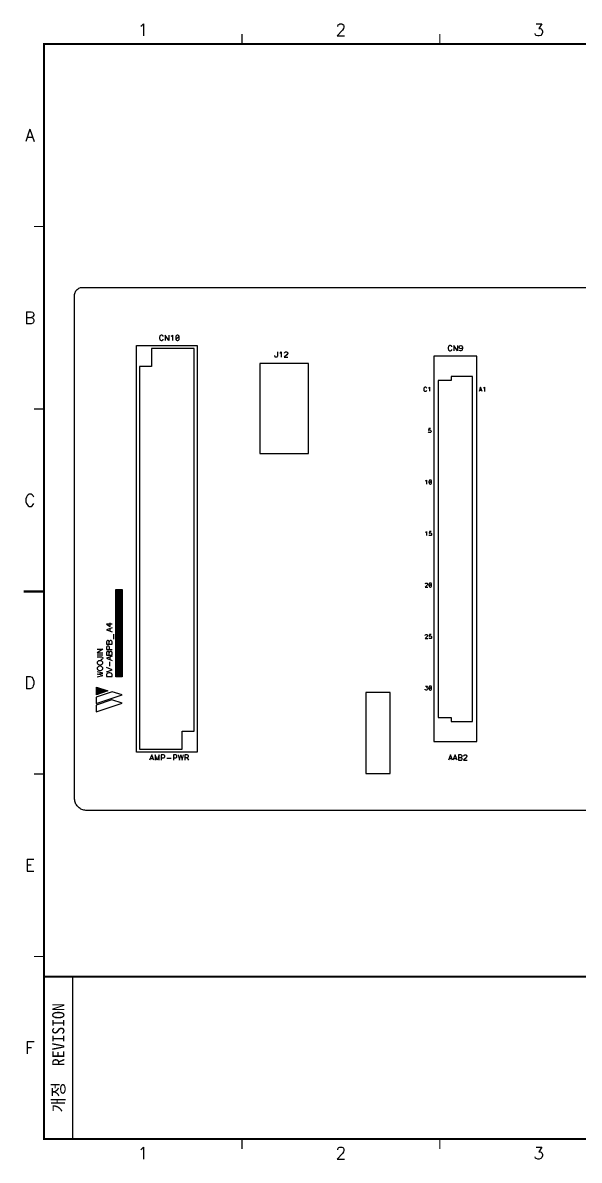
# Model space of a CAD drawing. Extents: x 295 to 953, y 10 to 290.
# Drawn here: x 486.7 to 623.8, y 9.8 to 290.2 of the extents above; entities that cross this region are included whole.
import ezdxf
from ezdxf.enums import TextEntityAlignment as Align

# ---------------------------------------------------------------- set-up
doc = ezdxf.new("R2010")
doc.units = 0
doc.header["$LTSCALE"] = 5
doc.header["$MEASUREMENT"] = 0
doc.linetypes.add('CENTER', pattern=[2, 1.25, -0.25, 0.25, -0.25])
doc.layers.get('0').update_dxf_attribs({"linetype": 'CONTINUOUS', "lineweight": 25})
doc.layers.add('2', color=2, linetype='CENTER', lineweight=13)
doc.layers.add('6', color=6, linetype='CONTINUOUS', lineweight=13)
for name, color, linetype in [('DV-ABPB-A4_BSK', 2, 'CONTINUOUS'), ('SHEET', 3, 'CONTINUOUS'), ('문자', 4, 'CONTINUOUS'), ('테두리', 3, 'CONTINUOUS')]:
    doc.layers.add(name, color=color, linetype=linetype)
doc.styles.add('MARK', font='ARLRDBD.TTF')
doc.styles.get("Standard").update_dxf_attribs({"font": 'simplex.shx'})
doc.styles.add('굴림체', font='')
doc.styles.get('굴림체').set_extended_font_data('GulimChe')

# ---------------------------------------------------------------- blocks, each defined once
blk = doc.blocks.new('B')
at = {"layer": '문자'}
blk.add_hatch(color=256, dxfattribs=at).paths.add_polyline_path([(13.79, 10), (15.31, 6), (16.84, 10)])
at = {"color": 4, "const_width": 0.6}
blk.add_lwpolyline([(48.46, 10.32, 1), (49.06, 10.32, 1)], format="xyb", close=True, dxfattribs=at)
at = {"layer": '문자'}
for p, q in [((10.73, 2), (7.68, 10)), ((7.68, 10), (10.09, 10)), ((11.94, 5.16), (10.09, 10)), ((10.73, 10), (13.15, 10)), ((13.79, 2), (10.73, 10)), ((14.99, 5.16), (13.15, 10)), ((13.79, 10), (16.84, 10)), ((15.31, 6), (13.79, 10)), ((16.84, 10), (15.31, 6)), ((11.94, 5.16), (10.73, 2)), ((14.99, 5.16), (13.79, 2))]:
    blk.add_line(p, q, dxfattribs=at)
at = {"layer": '문자', "style": 'MARK', "oblique": 15}
blk.add_text('WOOJIN', height=6.5, dxfattribs=at).set_placement((36.4, 6), align=Align.MIDDLE_CENTER)
blk = doc.blocks.new('C')
blk.add_line((15, 285), (15, 285))
at = {"layer": '2'}
for p, q in [((252.83, 53.35), (252.83, 44.65)), ((269.53, 49), (248.48, 49))]:
    blk.add_line(p, q, dxfattribs=at)
at = {"layer": 'SHEET'}
for p, q in [((393.14, 60.3), (392.07, 56.28)), ((22, 55), (22, 15)), ((227, 55), (227, 15)), ((247, 55), (247, 22)), ((271, 55), (271, 15)), ((271, 55), (271, 15)), ((333, 55), (333, 15)), ((247, 48), (227, 48)), ((405, 45), (333, 45)), ((333, 43), (247, 43)), ((287, 43), (287, 15)), ((311, 43), (311, 15)), ((333, 36), (247, 36)), ((311, 29), (247, 29)), ((405, 29), (333, 29)), ((396, 29), (396, 15)), ((311, 22), (227, 22))]:
    blk.add_line(p, q, dxfattribs=at)
at = {"layer": 'SHEET', "color": 4}
for p, q in [((258.53, 50.9), (268.03, 51.85)), ((258.53, 50.9), (258.53, 47.1)), ((268.03, 51.85), (268.03, 46.15)), ((258.53, 47.1), (268.03, 46.15))]:
    blk.add_line(p, q, dxfattribs=at)
at = {"layer": 'SHEET'}
for points in [[(333, 55), (380.19, 55), (380.19, 63.49), (333, 63.49)], [(380.19, 55), (405, 55), (405, 63.49), (380.19, 63.49)]]:
    blk.add_lwpolyline(points, close=True, dxfattribs=at)
at = {"layer": 'SHEET', "color": 4}
for radius in [2.85, 1.9]:
    blk.add_circle((252.83, 49), radius, dxfattribs=at)
at = {"layer": 'SHEET'}
blk.add_circle((265.7, 39.32), 3.32, dxfattribs=at)
at = {"layer": '테두리'}
blk.add_line((405, 285), (405, 15), dxfattribs=at)
for points, const_width in [([(210, 290), (210, 285)], 0.5), ([(63.75, 287.5), (63.75, 285)], 0.3), ([(112.5, 287.5), (112.5, 285)], 0.3), ([(161.25, 287.5), (161.25, 285)], 0.3), ([(258.75, 287.5), (258.75, 285)], 0.3), ([(307.5, 287.5), (307.5, 285)], 0.3), ([(356.25, 287.5), (356.25, 285)], 0.3), ([(15, 285), (15, 15), (405, 15), (405, 285), (15, 285)], 0.5), ([(12.5, 240), (15, 240)], 0.3), ([(407.5, 240), (405, 240)], 0.3), ([(12.5, 195), (15, 195)], 0.3), ([(407.5, 195), (405, 195)], 0.3), ([(10, 150), (15, 150)], 0.5), ([(410, 150), (405, 150)], 0.5), ([(12.5, 105), (15, 105)], 0.3), ([(407.5, 105), (405, 105)], 0.3), ([(12.5, 60), (15, 60)], 0.3), ([(407.5, 60), (405, 60)], 0.3), ([(15, 55), (405, 55)], 0.5), ([(63.75, 12.5), (63.75, 15)], 0.3), ([(112.5, 12.5), (112.5, 15)], 0.3), ([(161.25, 12.5), (161.25, 15)], 0.3), ([(210, 10), (210, 15)], 0.5), ([(258.75, 12.5), (258.75, 15)], 0.3), ([(307.5, 12.5), (307.5, 15)], 0.3), ([(356.25, 12.5), (356.25, 15)], 0.3)]:
    blk.add_lwpolyline(points, dxfattribs=dict(at, const_width=const_width))
blk.add_blockref('B', (271, 43))
at = {"layer": '문자'}
for s, p in [('1', (39.38, 288.5)), ('2', (88.12, 288.5)), ('3', (136.88, 288.5)), ('4', (185.62, 288.5)), ('5', (234.38, 288.5)), ('6', (283.12, 288.5)), ('7', (331.88, 288.5)), ('8', (380.62, 288.5)), ('A', (11.5, 262.5)), ('A', (408.5, 262.5)), ('B', (11.5, 217.5)), ('B', (408.5, 217.5)), ('C', (11.5, 172.5)), ('C', (408.5, 172.5)), ('D', (11.5, 127.5)), ('D', (408.5, 127.5)), ('E', (11.5, 82.5)), ('E', (408.5, 82.5)), ('F', (11.5, 37.5)), ('F', (408.5, 37.5)), ('1', (39.38, 11.5)), ('2', (88.12, 11.5)), ('3', (136.88, 11.5)), ('4', (185.62, 11.5)), ('5', (234.38, 11.5)), ('6', (283.12, 11.5)), ('7', (331.88, 11.5)), ('8', (380.62, 11.5))]:
    blk.add_text(s, height=3, dxfattribs=at).set_placement(p, align=Align.MIDDLE)
at = {"layer": '문자', "style": '굴림체'}
for s, height, p in [('SUB-TITLE', 2, (339.77, 61.98)), ('SHEET', 2, (384.24, 61.74)), ('설계 MEMO', 2.5, (237, 51.5)), ('작성일', 2, (279, 41)), ('승   인', 2, (322, 41)), ('DIM.IN mm', 2.85, (259, 39.5)), ('DATE', 2, (279, 38)), ('APPROVED', 2, (322, 38)), ('척도 SCALE', 2.5, (259, 32.5)), ('작  성', 2, (279, 34)), ('DRAWN', 2, (279, 31)), ('설  계', 2, (279, 27)), ('DESIGNED', 2, (279, 24)), ('검  토', 2, (279, 20)), ('CHECKED', 2, (279, 17))]:
    blk.add_text(s, height=height, dxfattribs=at).set_placement(p, align=Align.MIDDLE_CENTER)
blk.add_text('개정  REVISION', height=3, rotation=90, dxfattribs=at).set_placement((18.5, 35), align=Align.MIDDLE_CENTER)
for s, p in [('TITLE', (333.95, 42.05)), ('DWG.NO.', (333.95, 26.15))]:
    blk.add_text(s, height=2, dxfattribs=at).set_placement(p)
at = {"layer": '문자', "style": '굴림체', "width": 0.75}
blk.add_text('공차 적용기준 : WMS C 40201', height=2.85, dxfattribs=at).set_placement((249, 18.5), align=Align.MIDDLE_CENTER)

msp = doc.modelspace()

# ---------------------------------------------------------------- linework, layer by layer
msp.add_line((491.98, 15), (491.98, 15))
msp.add_line((491.98, 15), (491.98, 15))
at = {"layer": 'DV-ABPB-A4_BSK', "color": 7}
for p, q in [((499.98, 224.33), (500.15, 224.5)), ((500.15, 224.5), (500.34, 224.65)), ((500.34, 224.65), (500.54, 224.77)), ((500.54, 224.77), (500.76, 224.87)), ((500.76, 224.87), (500.99, 224.94)), ((500.99, 224.94), (501.23, 224.99)), ((501.23, 224.99), (501.47, 225)), ((501.47, 225), (872.62, 225)), ((499.48, 223.01), (499.49, 223.25)), ((499.48, 99), (499.48, 223.02)), ((499.49, 223.25), (499.54, 223.49)), ((499.54, 223.49), (499.61, 223.72)), ((499.61, 223.72), (499.71, 223.93)), ((499.71, 223.93), (499.83, 224.14)), ((499.83, 224.14), (499.98, 224.33)), ((520.79, 213.21), (520.66, 213.14)), ((521.04, 213.21), (520.79, 213.21)), ((521.17, 213.14), (521.04, 213.21)), ((522.69, 211.87), (521.8, 213.21)), ((521.8, 213.21), (521.8, 211.87)), ((522.69, 213.21), (522.69, 211.87)), ((523.46, 213.02), (523.65, 213.21)), ((523.65, 213.21), (523.65, 211.87)), ((524.79, 213.21), (524.6, 213.14)), ((524.92, 213.21), (524.79, 213.21)), ((525.11, 213.14), (524.92, 213.21)), ((514.72, 110.34), (514.72, 210.67)), ((514.72, 210.67), (529.71, 210.67)), ((520.47, 212.89), (520.41, 212.7)), ((520.41, 212.7), (520.41, 212.38)), ((520.41, 212.38), (520.47, 212.19)), ((520.53, 213.02), (520.47, 212.89)), ((520.47, 212.19), (520.53, 212.07)), ((520.66, 213.14), (520.53, 213.02)), ((520.53, 212.07), (520.66, 211.94)), ((520.66, 211.94), (520.79, 211.87)), ((520.79, 211.87), (521.04, 211.87)), ((521.04, 211.87), (521.17, 211.94)), ((521.3, 213.02), (521.17, 213.14)), ((521.17, 211.94), (521.3, 212.07)), ((521.36, 212.89), (521.3, 213.02)), ((521.3, 212.07), (521.36, 212.19)), ((523.33, 212.95), (523.46, 213.02)), ((524.47, 212.95), (524.41, 212.64)), ((524.41, 212.64), (524.41, 212.45)), ((524.41, 212.45), (524.47, 212.13)), ((524.6, 213.14), (524.47, 212.95)), ((525.23, 212.95), (524.47, 212.13)), ((524.47, 212.13), (524.6, 211.94)), ((524.6, 211.94), (524.79, 211.87)), ((524.79, 211.87), (524.92, 211.87)), ((524.92, 211.87), (525.11, 211.94)), ((525.23, 212.95), (525.11, 213.14)), ((525.11, 211.94), (525.23, 212.13)), ((525.3, 212.64), (525.23, 212.95)), ((525.23, 212.13), (525.3, 212.45)), ((525.3, 212.45), (525.3, 212.64)), ((529.71, 210.67), (529.71, 110.34)), ((591.65, 210.48), (591.59, 210.35)), ((591.78, 210.6), (591.65, 210.48)), ((591.91, 210.67), (591.78, 210.6)), ((592.16, 210.67), (591.91, 210.67)), ((592.29, 210.6), (592.16, 210.67)), ((592.42, 210.48), (592.29, 210.6)), ((592.48, 210.35), (592.42, 210.48)), ((593.81, 209.33), (592.92, 210.67)), ((592.92, 210.67), (592.92, 209.33)), ((593.81, 210.67), (593.81, 209.33)), ((594.26, 210.29), (594.32, 210.48)), ((594.32, 210.48), (594.45, 210.6)), ((594.45, 210.6), (594.64, 210.67)), ((594.64, 210.67), (594.7, 210.67)), ((594.7, 210.67), (594.89, 210.6)), ((594.89, 210.6), (595.02, 210.48)), ((595.02, 210.48), (595.08, 210.22)), ((518.41, 209.91), (518.41, 205.46)), ((528.95, 209.91), (518.41, 209.91)), ((528.95, 115.55), (528.95, 209.91)), ((548.82, 208.06), (548.82, 208.19)), ((548.89, 207.87), (548.82, 208.06)), ((548.95, 207.81), (548.89, 207.87)), ((549.08, 207.75), (548.95, 207.81)), ((549.2, 207.75), (549.08, 207.75)), ((549.33, 207.81), (549.2, 207.75)), ((549.39, 207.87), (549.33, 207.81)), ((549.46, 208.06), (549.39, 207.87)), ((549.46, 209.08), (549.46, 208.06)), ((550.09, 208.83), (550.22, 208.89)), ((550.22, 208.89), (550.41, 209.08)), ((550.41, 209.08), (550.41, 207.75)), ((551.81, 208.38), (551.17, 207.75)), ((551.17, 207.75), (552.06, 207.75)), ((551.24, 208.83), (551.3, 208.95)), ((551.24, 208.76), (551.24, 208.83)), ((551.3, 208.95), (551.36, 209.02)), ((551.36, 209.02), (551.49, 209.08)), ((551.49, 209.08), (551.74, 209.08)), ((551.74, 209.08), (551.87, 209.02)), ((551.93, 208.57), (551.81, 208.38)), ((551.87, 209.02), (551.93, 208.95)), ((551.93, 208.95), (552, 208.83)), ((552, 208.7), (551.93, 208.57)), ((552, 208.83), (552, 208.7)), ((588.03, 208.05), (588.03, 112.98)), ((598.64, 208.05), (588.03, 208.05)), ((591.59, 210.35), (591.53, 210.16)), ((591.53, 210.16), (591.53, 209.84)), ((591.53, 209.84), (591.59, 209.65)), ((591.59, 209.65), (591.65, 209.53)), ((591.65, 209.53), (591.78, 209.4)), ((591.78, 209.4), (591.91, 209.33)), ((591.91, 209.33), (592.16, 209.33)), ((592.16, 209.33), (592.29, 209.4)), ((592.29, 209.4), (592.42, 209.53)), ((592.42, 209.53), (592.48, 209.65)), ((594.26, 210.22), (594.26, 210.29)), ((594.32, 210.03), (594.26, 210.22)), ((594.45, 209.91), (594.32, 210.03)), ((594.38, 209.4), (594.32, 209.53)), ((594.58, 209.33), (594.38, 209.4)), ((594.64, 209.84), (594.45, 209.91)), ((594.7, 209.33), (594.58, 209.33)), ((594.7, 209.84), (594.64, 209.84)), ((594.89, 209.91), (594.7, 209.84)), ((594.89, 209.4), (594.7, 209.33)), ((595.02, 210.03), (594.89, 209.91)), ((595.02, 209.59), (594.89, 209.4)), ((595.08, 210.22), (595.02, 210.03)), ((595.08, 209.91), (595.02, 209.59)), ((595.08, 210.22), (595.08, 209.91)), ((598.64, 112.98), (598.64, 208.05)), ((518.41, 205.46), (515.48, 205.46)), ((515.48, 205.46), (515.48, 117.96)), ((557.17, 206.21), (545.17, 206.21)), ((545.17, 206.21), (545.17, 184.01)), ((557.17, 184.01), (557.17, 206.21)), ((592.29, 202.06), (589.09, 202.06)), ((589.09, 202.06), (589.09, 118.97)), ((592.29, 203.05), (592.29, 202.06)), ((597.58, 203.05), (592.29, 203.05)), ((597.58, 117.98), (597.58, 203.05)), ((585.57, 200.14), (585.52, 199.99)), ((585.52, 199.99), (585.52, 199.75)), ((585.52, 199.75), (585.57, 199.6)), ((585.62, 200.23), (585.57, 200.14)), ((585.57, 199.6), (585.62, 199.5)), ((585.72, 200.33), (585.62, 200.23)), ((585.62, 199.5), (585.72, 199.41)), ((585.81, 200.38), (585.72, 200.33)), ((585.72, 199.41), (585.81, 199.36)), ((586.01, 200.38), (585.81, 200.38)), ((585.81, 199.36), (586.01, 199.36)), ((586.11, 200.33), (586.01, 200.38)), ((586.01, 199.36), (586.11, 199.41)), ((586.21, 200.23), (586.11, 200.33)), ((586.11, 199.41), (586.21, 199.5)), ((586.25, 200.14), (586.21, 200.23)), ((586.21, 199.5), (586.25, 199.6)), ((586.69, 200.19), (586.79, 200.23)), ((586.79, 200.23), (586.94, 200.38)), ((586.94, 200.38), (586.94, 199.36)), ((599.53, 200.35), (599.15, 199.35)), ((599.29, 199.68), (599.77, 199.68)), ((599.91, 199.35), (599.53, 200.35)), ((600.24, 200.16), (600.34, 200.21)), ((600.34, 200.21), (600.48, 200.35)), ((600.48, 200.35), (600.48, 199.35)), ((586.7, 189.28), (586.65, 189.38)), ((586.75, 190.19), (586.7, 189.76)), ((586.7, 189.76), (586.75, 189.81)), ((586.75, 189.24), (586.7, 189.28)), ((587.22, 190.19), (586.75, 190.19)), ((586.75, 189.81), (586.89, 189.86)), ((586.89, 189.19), (586.75, 189.24)), ((586.89, 189.86), (587.03, 189.86)), ((587.03, 189.19), (586.89, 189.19)), ((587.03, 189.86), (587.18, 189.81)), ((587.18, 189.24), (587.03, 189.19)), ((587.18, 189.81), (587.27, 189.71)), ((587.27, 189.33), (587.18, 189.24)), ((587.27, 189.71), (587.32, 189.57)), ((587.32, 189.47), (587.27, 189.33)), ((587.32, 189.57), (587.32, 189.47)), ((545.17, 184.01), (557.17, 184.01)), ((586, 177.3), (586.1, 177.35)), ((586.1, 177.35), (586.24, 177.49)), ((586.24, 177.49), (586.24, 176.49)), ((586.86, 177.3), (586.81, 177.06)), ((586.81, 177.06), (586.81, 176.92)), ((586.81, 176.92), (586.86, 176.68)), ((586.96, 177.44), (586.86, 177.3)), ((587.43, 177.3), (586.86, 176.68)), ((587.1, 177.49), (586.96, 177.44)), ((587.19, 177.49), (587.1, 177.49)), ((587.34, 177.44), (587.19, 177.49)), ((587.43, 177.3), (587.34, 177.44)), ((587.48, 177.06), (587.43, 177.3)), ((587.43, 176.68), (587.48, 176.92)), ((587.48, 176.92), (587.48, 177.06)), ((586.86, 176.68), (586.96, 176.54)), ((586.96, 176.54), (587.1, 176.49)), ((587.1, 176.49), (587.19, 176.49)), ((587.19, 176.49), (587.34, 176.54)), ((587.34, 176.54), (587.43, 176.68)), ((586, 164.6), (586.1, 164.65)), ((586.1, 164.65), (586.24, 164.79)), ((586.24, 164.79), (586.24, 163.79)), ((586.86, 163.88), (586.81, 163.98)), ((586.91, 164.79), (586.86, 164.36)), ((586.86, 164.36), (586.91, 164.41)), ((586.91, 163.84), (586.86, 163.88)), ((587.38, 164.79), (586.91, 164.79)), ((586.91, 164.41), (587.05, 164.46)), ((587.05, 163.79), (586.91, 163.84)), ((587.05, 164.46), (587.19, 164.46)), ((587.19, 163.79), (587.05, 163.79)), ((587.19, 164.46), (587.34, 164.41)), ((587.34, 163.84), (587.19, 163.79)), ((587.34, 164.41), (587.43, 164.31)), ((587.43, 163.93), (587.34, 163.84)), ((587.43, 164.31), (587.48, 164.17)), ((587.48, 164.07), (587.43, 163.93)), ((587.48, 164.17), (587.48, 164.07)), ((586.34, 151.57), (585.86, 151.09)), ((585.91, 151.9), (585.95, 151.99)), ((585.91, 151.85), (585.91, 151.9)), ((585.95, 151.99), (586, 152.04)), ((586, 152.04), (586.1, 152.09)), ((586.1, 152.09), (586.29, 152.09)), ((586.29, 152.09), (586.38, 152.04)), ((586.43, 151.71), (586.34, 151.57)), ((586.38, 152.04), (586.43, 151.99)), ((586.43, 151.99), (586.48, 151.9)), ((586.48, 151.8), (586.43, 151.71)), ((586.48, 151.9), (586.48, 151.8)), ((586.86, 151.9), (586.81, 151.66)), ((586.81, 151.66), (586.81, 151.52)), ((586.81, 151.52), (586.86, 151.28)), ((586.96, 152.04), (586.86, 151.9)), ((587.43, 151.9), (586.86, 151.28)), ((587.1, 152.09), (586.96, 152.04)), ((587.19, 152.09), (587.1, 152.09)), ((587.34, 152.04), (587.19, 152.09)), ((587.43, 151.9), (587.34, 152.04)), ((587.48, 151.66), (587.43, 151.9)), ((587.43, 151.28), (587.48, 151.52)), ((587.48, 151.52), (587.48, 151.66)), ((509.68, 150.53), (511.2, 150.53)), ((509.68, 128.94), (509.68, 150.53)), ((511.07, 150.28), (509.8, 150.28)), ((511.07, 150.15), (509.8, 150.15)), ((511.07, 150.03), (509.8, 150.03)), ((511.07, 149.9), (509.8, 149.9)), ((511.07, 149.77), (509.8, 149.77)), ((511.07, 149.64), (509.8, 149.64)), ((511.07, 149.52), (509.8, 149.52)), ((511.07, 149.39), (509.8, 149.39)), ((511.07, 149.26), (509.8, 149.26)), ((511.07, 149.14), (509.8, 149.14)), ((511.07, 149.01), (509.8, 149.01)), ((511.07, 148.88), (509.8, 148.88)), ((511.07, 148.76), (509.8, 148.76)), ((511.2, 150.53), (511.2, 128.94)), ((585.86, 151.09), (586.53, 151.09)), ((586.86, 151.28), (586.96, 151.14)), ((586.96, 151.14), (587.1, 151.09)), ((587.1, 151.09), (587.19, 151.09)), ((587.19, 151.09), (587.34, 151.14)), ((587.34, 151.14), (587.43, 151.28)), ((511.07, 148.63), (509.8, 148.63)), ((511.07, 148.5), (509.8, 148.5)), ((511.07, 148.37), (509.8, 148.37)), ((511.07, 148.25), (509.8, 148.25)), ((511.07, 148.12), (509.8, 148.12)), ((511.07, 147.99), (509.8, 147.99)), ((511.07, 147.87), (509.8, 147.87)), ((511.07, 147.74), (509.8, 147.74)), ((511.07, 147.61), (509.8, 147.61)), ((511.07, 147.49), (509.8, 147.49)), ((511.07, 147.36), (509.8, 147.36)), ((511.07, 147.23), (509.8, 147.23)), ((511.07, 147.1), (509.8, 147.1)), ((511.07, 146.98), (509.8, 146.98)), ((511.07, 146.85), (509.8, 146.85)), ((511.07, 146.72), (509.8, 146.72)), ((511.07, 146.6), (509.8, 146.6)), ((511.07, 146.47), (509.8, 146.47)), ((511.07, 146.34), (509.8, 146.34)), ((511.07, 146.22), (509.8, 146.22)), ((511.07, 146.09), (509.8, 146.09)), ((511.07, 145.96), (509.8, 145.96)), ((511.07, 145.83), (509.8, 145.83)), ((511.07, 145.71), (509.8, 145.71)), ((511.07, 145.58), (509.8, 145.58)), ((511.07, 145.45), (509.8, 145.45)), ((511.07, 145.33), (509.8, 145.33)), ((511.07, 145.2), (509.8, 145.2)), ((511.07, 145.07), (509.8, 145.07)), ((511.07, 144.95), (509.8, 144.95)), ((511.07, 144.82), (509.8, 144.82)), ((511.07, 144.69), (509.8, 144.69)), ((511.07, 144.56), (509.8, 144.56)), ((511.07, 144.44), (509.8, 144.44)), ((511.07, 144.31), (509.8, 144.31)), ((511.07, 144.18), (509.8, 144.18)), ((511.07, 144.06), (509.8, 144.06)), ((511.07, 143.93), (509.8, 143.93)), ((511.07, 143.8), (509.8, 143.8)), ((511.07, 143.68), (509.8, 143.68)), ((511.07, 143.55), (509.8, 143.55)), ((511.07, 143.42), (509.8, 143.42)), ((511.07, 143.29), (509.8, 143.29)), ((511.07, 143.17), (509.8, 143.17)), ((508.72, 141.96), (507.39, 141.96)), ((507.39, 141.96), (508.28, 141.33)), ((508.72, 141.07), (507.39, 140.56)), ((507.39, 140.56), (508.72, 140.06)), ((508.28, 141.33), (508.28, 142.28)), ((508.28, 140.25), (508.28, 140.88)), ((511.07, 143.04), (509.8, 143.04)), ((511.07, 142.91), (509.8, 142.91)), ((511.07, 142.79), (509.8, 142.79)), ((511.07, 142.66), (509.8, 142.66)), ((511.07, 142.53), (509.8, 142.53)), ((511.07, 142.41), (509.8, 142.41)), ((511.07, 142.28), (509.8, 142.28)), ((511.07, 142.15), (509.8, 142.15)), ((511.07, 142.02), (509.8, 142.02)), ((511.07, 141.9), (509.8, 141.9)), ((511.07, 141.77), (509.8, 141.77)), ((511.07, 141.64), (509.8, 141.64)), ((511.07, 141.52), (509.8, 141.52)), ((511.07, 141.39), (509.8, 141.39)), ((511.07, 141.26), (509.8, 141.26)), ((511.07, 141.14), (509.8, 141.14)), ((511.07, 141.01), (509.8, 141.01)), ((511.07, 140.88), (509.8, 140.88)), ((511.07, 140.75), (509.8, 140.75)), ((511.07, 140.63), (509.8, 140.63)), ((511.07, 140.5), (509.8, 140.5)), ((511.07, 140.37), (509.8, 140.37)), ((507.45, 137.77), (507.39, 137.58)), ((507.39, 137.58), (507.39, 137.01)), ((507.52, 137.83), (507.45, 137.77)), ((507.64, 137.9), (507.52, 137.83)), ((507.77, 137.9), (507.64, 137.9)), ((507.9, 137.83), (507.77, 137.9)), ((507.96, 137.77), (507.9, 137.83)), ((508.02, 137.58), (507.96, 137.77)), ((508.09, 137.77), (508.02, 137.58)), ((508.02, 137.01), (508.02, 137.58)), ((508.15, 137.83), (508.09, 137.77)), ((508.28, 137.9), (508.15, 137.83)), ((508.47, 137.9), (508.28, 137.9)), ((508.6, 137.83), (508.47, 137.9)), ((508.66, 137.77), (508.6, 137.83)), ((508.72, 137.58), (508.66, 137.77)), ((508.72, 137.01), (508.72, 137.58)), ((509.17, 138.28), (509.17, 139.48)), ((511.07, 140.25), (509.8, 140.25)), ((511.07, 140.12), (509.8, 140.12)), ((511.07, 139.99), (509.8, 139.99)), ((511.07, 139.87), (509.8, 139.87)), ((511.07, 139.74), (509.8, 139.74)), ((511.07, 139.61), (509.8, 139.61)), ((511.07, 139.48), (509.8, 139.48)), ((511.07, 139.36), (509.8, 139.36)), ((511.07, 139.23), (509.8, 139.23)), ((511.07, 139.1), (509.8, 139.1)), ((511.07, 138.98), (509.8, 138.98)), ((511.07, 138.85), (509.8, 138.85)), ((511.07, 138.72), (509.8, 138.72)), ((511.07, 138.6), (509.8, 138.6)), ((511.07, 138.47), (509.8, 138.47)), ((511.07, 138.34), (509.8, 138.34)), ((511.07, 138.21), (509.8, 138.21)), ((511.07, 138.09), (509.8, 138.09)), ((511.07, 137.96), (509.8, 137.96)), ((511.07, 137.83), (509.8, 137.83)), ((511.07, 137.71), (509.8, 137.71)), ((511.07, 137.58), (509.8, 137.58)), ((511.07, 137.45), (509.8, 137.45)), ((586.34, 138.87), (585.86, 138.39)), ((585.86, 138.39), (586.53, 138.39)), ((585.91, 139.2), (585.95, 139.29)), ((585.91, 139.15), (585.91, 139.2)), ((585.95, 139.29), (586, 139.34)), ((586, 139.34), (586.1, 139.39)), ((586.1, 139.39), (586.29, 139.39)), ((586.29, 139.39), (586.38, 139.34)), ((586.43, 139.01), (586.34, 138.87)), ((586.38, 139.34), (586.43, 139.29)), ((586.43, 139.29), (586.48, 139.2)), ((586.48, 139.1), (586.43, 139.01)), ((586.48, 139.2), (586.48, 139.1)), ((586.86, 138.48), (586.81, 138.58)), ((586.91, 139.39), (586.86, 138.96)), ((586.86, 138.96), (586.91, 139.01)), ((586.91, 138.44), (586.86, 138.48)), ((587.38, 139.39), (586.91, 139.39)), ((586.91, 139.01), (587.05, 139.06)), ((587.05, 138.39), (586.91, 138.44)), ((587.05, 139.06), (587.19, 139.06)), ((587.19, 138.39), (587.05, 138.39)), ((587.19, 139.06), (587.34, 139.01)), ((587.34, 138.44), (587.19, 138.39)), ((587.34, 139.01), (587.43, 138.91)), ((587.43, 138.53), (587.34, 138.44)), ((587.43, 138.91), (587.48, 138.77)), ((587.48, 138.67), (587.43, 138.53)), ((587.48, 138.77), (587.48, 138.67)), ((505.1, 135.8), (506.44, 135.8)), ((506.44, 135.8), (505.1, 134.91)), ((505.1, 134.91), (506.44, 134.91)), ((507.39, 137.01), (508.72, 137.01)), ((507.45, 136.44), (507.39, 136.25)), ((507.39, 136.25), (507.39, 135.67)), ((507.39, 135.67), (508.72, 135.67)), ((507.45, 135.1), (507.39, 134.91)), ((507.39, 134.91), (507.39, 134.34)), ((507.52, 136.5), (507.45, 136.44)), ((507.52, 135.17), (507.45, 135.1)), ((507.64, 136.56), (507.52, 136.5)), ((507.64, 135.23), (507.52, 135.17)), ((507.83, 136.56), (507.64, 136.56)), ((507.77, 135.23), (507.64, 135.23)), ((507.9, 135.17), (507.77, 135.23)), ((507.96, 136.5), (507.83, 136.56)), ((507.96, 135.1), (507.9, 135.17)), ((508.02, 136.44), (507.96, 136.5)), ((508.02, 134.91), (507.96, 135.1)), ((508.09, 136.25), (508.02, 136.44)), ((508.09, 135.1), (508.02, 134.91)), ((508.02, 134.34), (508.02, 134.91)), ((508.09, 135.67), (508.09, 136.25)), ((508.15, 135.17), (508.09, 135.1)), ((508.28, 135.23), (508.15, 135.17)), ((508.47, 135.23), (508.28, 135.23)), ((508.6, 135.17), (508.47, 135.23)), ((508.66, 135.1), (508.6, 135.17)), ((508.72, 134.91), (508.66, 135.1)), ((508.72, 134.34), (508.72, 134.91)), ((511.07, 137.33), (509.8, 137.33)), ((511.07, 137.2), (509.8, 137.2)), ((511.07, 137.07), (509.8, 137.07)), ((511.07, 136.94), (509.8, 136.94)), ((511.07, 136.82), (509.8, 136.82)), ((511.07, 136.69), (509.8, 136.69)), ((511.07, 136.56), (509.8, 136.56)), ((511.07, 136.44), (509.8, 136.44)), ((511.07, 136.31), (509.8, 136.31)), ((511.07, 136.18), (509.8, 136.18)), ((511.07, 136.06), (509.8, 136.06)), ((511.07, 135.93), (509.8, 135.93)), ((511.07, 135.8), (509.8, 135.8)), ((511.07, 135.67), (509.8, 135.67)), ((511.07, 135.55), (509.8, 135.55)), ((511.07, 135.42), (509.8, 135.42)), ((511.07, 135.29), (509.8, 135.29)), ((511.07, 135.17), (509.8, 135.17)), ((511.07, 135.04), (509.8, 135.04)), ((511.07, 134.91), (509.8, 134.91)), ((511.07, 134.79), (509.8, 134.79)), ((511.07, 134.66), (509.8, 134.66)), ((505.1, 134.4), (506.44, 134.4)), ((505.1, 133.9), (506.12, 133.9)), ((505.17, 132.69), (505.1, 132.56)), ((505.1, 132.56), (505.1, 132.31)), ((505.1, 132.31), (505.17, 132.18)), ((505.29, 132.82), (505.17, 132.69)), ((505.17, 132.18), (505.29, 132.06)), ((505.42, 132.88), (505.29, 132.82)), ((505.29, 132.06), (505.42, 131.99)), ((505.61, 132.94), (505.42, 132.88)), ((505.42, 131.99), (505.61, 131.93)), ((505.93, 132.94), (505.61, 132.94)), ((505.61, 131.93), (505.93, 131.93)), ((506.12, 132.88), (505.93, 132.94)), ((505.93, 131.93), (506.12, 131.99)), ((506.12, 133.26), (505.99, 133.26)), ((506.12, 133.9), (506.31, 133.83)), ((506.31, 133.33), (506.12, 133.26)), ((506.25, 132.82), (506.12, 132.88)), ((506.12, 131.99), (506.25, 132.06)), ((506.37, 132.69), (506.25, 132.82)), ((506.25, 132.06), (506.37, 132.18)), ((506.31, 133.83), (506.37, 133.77)), ((506.37, 133.39), (506.31, 133.33)), ((506.37, 133.77), (506.44, 133.64)), ((506.44, 133.52), (506.37, 133.39)), ((506.44, 132.56), (506.37, 132.69)), ((506.37, 132.18), (506.44, 132.31)), ((506.44, 133.64), (506.44, 133.52)), ((506.44, 132.31), (506.44, 132.56)), ((507.39, 134.34), (508.72, 134.34)), ((508.72, 134.02), (507.39, 133.52)), ((507.39, 133.52), (508.72, 133.01)), ((508.15, 131.55), (508.15, 132.69)), ((508.28, 133.2), (508.28, 133.83)), ((511.07, 134.53), (509.8, 134.53)), ((511.07, 134.4), (509.8, 134.4)), ((511.07, 134.28), (509.8, 134.28)), ((511.07, 134.15), (509.8, 134.15)), ((511.07, 134.02), (509.8, 134.02)), ((511.07, 133.9), (509.8, 133.9)), ((511.07, 133.77), (509.8, 133.77)), ((511.07, 133.64), (509.8, 133.64)), ((511.07, 133.52), (509.8, 133.52)), ((511.07, 133.39), (509.8, 133.39)), ((511.07, 133.26), (509.8, 133.26)), ((511.07, 133.13), (509.8, 133.13)), ((511.07, 133.01), (509.8, 133.01)), ((511.07, 132.88), (509.8, 132.88)), ((511.07, 132.75), (509.8, 132.75)), ((511.07, 132.63), (509.8, 132.63)), ((511.07, 132.5), (509.8, 132.5)), ((511.07, 132.37), (509.8, 132.37)), ((511.07, 132.25), (509.8, 132.25)), ((511.07, 132.12), (509.8, 132.12)), ((511.07, 131.99), (509.8, 131.99)), ((511.07, 131.86), (509.8, 131.86)), ((505.17, 131.29), (505.1, 131.17)), ((505.1, 131.17), (505.1, 130.91)), ((505.1, 130.91), (505.17, 130.79)), ((506.44, 129.9), (505.1, 130.21)), ((505.1, 129.58), (506.44, 129.9)), ((506.44, 129.26), (505.1, 129.58)), ((505.1, 128.94), (506.44, 129.26)), ((505.29, 131.42), (505.17, 131.29)), ((505.17, 130.79), (505.29, 130.66)), ((505.42, 131.48), (505.29, 131.42)), ((505.29, 130.66), (505.42, 130.59)), ((505.61, 131.55), (505.42, 131.48)), ((505.42, 130.59), (505.61, 130.53)), ((505.93, 131.55), (505.61, 131.55)), ((505.61, 130.53), (505.93, 130.53)), ((506.12, 131.48), (505.93, 131.55)), ((505.93, 130.53), (506.12, 130.59)), ((506.25, 131.42), (506.12, 131.48)), ((506.12, 130.59), (506.25, 130.66)), ((506.37, 131.29), (506.25, 131.42)), ((506.25, 130.66), (506.37, 130.79)), ((506.44, 131.17), (506.37, 131.29)), ((506.37, 130.79), (506.44, 130.91)), ((506.44, 130.91), (506.44, 131.17)), ((508.72, 130.72), (507.39, 131.23)), ((507.39, 130.21), (508.72, 130.72)), ((507.45, 129.71), (507.39, 129.52)), ((507.39, 129.52), (507.39, 129.07)), ((507.39, 129.07), (508.72, 129.07)), ((507.58, 129.83), (507.45, 129.71)), ((507.71, 129.9), (507.58, 129.83)), ((507.9, 129.96), (507.71, 129.9)), ((508.22, 129.96), (507.9, 129.96)), ((508.41, 129.9), (508.22, 129.96)), ((508.53, 129.83), (508.41, 129.9)), ((508.66, 129.71), (508.53, 129.83)), ((508.72, 129.52), (508.66, 129.71)), ((508.72, 129.07), (508.72, 129.52)), ((511.07, 131.74), (509.8, 131.74)), ((511.07, 131.61), (509.8, 131.61)), ((511.07, 131.48), (509.8, 131.48)), ((511.07, 131.36), (509.8, 131.36)), ((511.07, 131.23), (509.8, 131.23)), ((511.07, 131.1), (509.8, 131.1)), ((511.07, 130.98), (509.8, 130.98)), ((511.07, 130.85), (509.8, 130.85)), ((511.07, 130.72), (509.8, 130.72)), ((511.07, 130.59), (509.8, 130.59)), ((511.07, 130.47), (509.8, 130.47)), ((511.07, 130.34), (509.8, 130.34)), ((511.07, 130.21), (509.8, 130.21)), ((511.07, 130.09), (509.8, 130.09)), ((511.07, 129.96), (509.8, 129.96)), ((511.07, 129.83), (509.8, 129.83)), ((511.07, 129.71), (509.8, 129.71)), ((511.07, 129.58), (509.8, 129.58)), ((511.07, 129.45), (509.8, 129.45)), ((511.07, 129.32), (509.8, 129.32)), ((511.07, 129.2), (509.8, 129.2)), ((511.07, 129.07), (509.8, 129.07)), ((504.93, 126.45), (507.67, 125.51)), ((504.93, 124.48), (504.93, 126.45)), ((505.07, 126.27), (505.05, 126.27)), ((511.2, 128.94), (509.68, 128.94)), ((585.95, 126.69), (586.48, 126.69)), ((586.48, 126.69), (586.19, 126.31)), ((586.19, 126.31), (586.34, 126.31)), ((586.34, 126.31), (586.43, 126.26)), ((586.43, 126.26), (586.48, 126.21)), ((586.86, 126.5), (586.81, 126.26)), ((586.81, 126.26), (586.81, 126.12)), ((586.96, 126.64), (586.86, 126.5)), ((587.43, 126.5), (586.86, 125.88)), ((587.1, 126.69), (586.96, 126.64)), ((587.19, 126.69), (587.1, 126.69)), ((587.34, 126.64), (587.19, 126.69)), ((587.43, 126.5), (587.34, 126.64)), ((587.48, 126.26), (587.43, 126.5)), ((587.48, 126.12), (587.48, 126.26)), ((508.76, 125.29), (504.82, 123.91)), ((504.82, 122.37), (511.23, 124.5)), ((504.82, 123.91), (504.82, 122.37)), ((507.67, 125.51), (504.93, 124.48)), ((505.43, 126.14), (505.05, 126.14)), ((505.79, 126.02), (505.05, 126.02)), ((506.15, 125.9), (505.05, 125.9)), ((506.51, 125.77), (505.05, 125.77)), ((506.87, 125.65), (505.05, 125.65)), ((507.23, 125.53), (505.05, 125.53)), ((507.03, 125.4), (505.05, 125.4)), ((506.7, 125.28), (505.05, 125.28)), ((506.37, 125.16), (505.05, 125.16)), ((506.04, 125.03), (505.05, 125.03)), ((505.71, 124.91), (505.05, 124.91)), ((505.38, 124.78), (505.05, 124.78)), ((511.23, 124.5), (508.76, 125.29)), ((571.29, 125.1), (571.29, 105.1)), ((577.29, 125.1), (571.29, 125.1)), ((577.29, 105.1), (577.29, 125.1)), ((585.91, 125.78), (585.86, 125.88)), ((585.95, 125.74), (585.91, 125.78)), ((586.1, 125.69), (585.95, 125.74)), ((586.24, 125.69), (586.1, 125.69)), ((586.38, 125.74), (586.24, 125.69)), ((586.48, 125.83), (586.38, 125.74)), ((586.48, 126.21), (586.53, 126.07)), ((586.53, 125.97), (586.48, 125.83)), ((586.53, 126.07), (586.53, 125.97)), ((586.81, 126.12), (586.86, 125.88)), ((586.86, 125.88), (586.96, 125.74)), ((586.96, 125.74), (587.1, 125.69)), ((587.1, 125.69), (587.19, 125.69)), ((587.19, 125.69), (587.34, 125.74)), ((587.34, 125.74), (587.43, 125.88)), ((587.43, 125.88), (587.48, 126.12)), ((508.69, 123.25), (504.82, 121.93)), ((504.82, 120.33), (511.23, 122.47)), ((504.82, 121.93), (504.82, 120.33)), ((511.23, 122.47), (508.69, 123.25)), ((515.48, 117.96), (515.48, 111.1)), ((589.09, 118.97), (592.29, 118.97)), ((592.29, 118.97), (592.29, 117.98)), ((592.29, 117.98), (597.58, 117.98)), ((526.03, 115.55), (528.95, 115.55)), ((526.03, 111.1), (526.03, 115.55)), ((588.03, 112.98), (598.64, 112.98)), ((529.71, 110.34), (514.72, 110.34)), ((515.48, 111.1), (526.03, 111.1)), ((518.5, 109.7), (517.99, 108.37)), ((519.01, 108.37), (518.5, 109.7)), ((519.84, 108.37), (519.33, 109.7)), ((519.33, 109.7), (519.33, 108.37)), ((520.34, 109.7), (519.84, 108.37)), ((520.34, 108.37), (520.34, 109.7)), ((521.42, 109.7), (520.85, 109.7)), ((520.85, 109.7), (520.85, 108.37)), ((521.61, 109.64), (521.42, 109.7)), ((521.68, 109.58), (521.61, 109.64)), ((521.74, 109.45), (521.68, 109.58)), ((521.74, 109.26), (521.74, 109.45)), ((524.41, 109.7), (523.84, 109.7)), ((523.84, 109.7), (523.84, 108.37)), ((524.6, 109.64), (524.41, 109.7)), ((524.66, 109.58), (524.6, 109.64)), ((524.73, 109.45), (524.66, 109.58)), ((524.73, 109.26), (524.73, 109.45)), ((525.04, 109.7), (525.36, 108.37)), ((525.36, 108.37), (525.68, 109.7)), ((525.68, 109.7), (526, 108.37)), ((526, 108.37), (526.31, 109.7)), ((527.27, 109.7), (526.69, 109.7)), ((526.69, 109.7), (526.69, 108.37)), ((527.46, 109.64), (527.27, 109.7)), ((527.52, 109.58), (527.46, 109.64)), ((527.58, 109.45), (527.52, 109.58)), ((527.58, 109.32), (527.58, 109.45)), ((592.1, 109.7), (591.59, 108.37)), ((592.61, 108.37), (592.1, 109.7)), ((593.24, 109.7), (592.73, 108.37)), ((593.75, 108.37), (593.24, 109.7)), ((594.07, 109.7), (594.07, 108.37)), ((594.64, 109.7), (594.07, 109.7)), ((594.83, 109.64), (594.64, 109.7)), ((594.89, 109.58), (594.83, 109.64)), ((594.96, 109.45), (594.89, 109.58)), ((594.96, 109.32), (594.96, 109.45)), ((595.4, 109.45), (595.46, 109.58)), ((595.4, 109.39), (595.4, 109.45)), ((595.46, 109.58), (595.53, 109.64)), ((595.53, 109.64), (595.65, 109.7)), ((595.65, 109.7), (595.91, 109.7)), ((595.91, 109.7), (596.04, 109.64)), ((596.04, 109.64), (596.1, 109.58)), ((596.1, 109.58), (596.16, 109.45)), ((596.16, 109.45), (596.16, 109.32)), ((518.18, 108.81), (518.82, 108.81)), ((520.85, 109), (521.42, 109)), ((521.42, 109), (521.61, 109.07)), ((521.61, 109.07), (521.68, 109.13)), ((521.68, 109.13), (521.74, 109.26)), ((522.19, 108.94), (523.33, 108.94)), ((523.84, 109), (524.41, 109)), ((524.41, 109), (524.6, 109.07)), ((524.6, 109.07), (524.66, 109.13)), ((524.66, 109.13), (524.73, 109.26)), ((526.69, 109.07), (527.27, 109.07)), ((527.14, 109.07), (527.58, 108.37)), ((527.27, 109.07), (527.46, 109.13)), ((527.46, 109.13), (527.52, 109.2)), ((527.52, 109.2), (527.58, 109.32)), ((591.78, 108.81), (592.42, 108.81)), ((592.92, 108.81), (593.56, 108.81)), ((594.07, 109.07), (594.64, 109.07)), ((594.07, 108.37), (594.64, 108.37)), ((594.64, 109.07), (594.83, 109.13)), ((594.83, 109), (594.64, 109.07)), ((594.64, 108.37), (594.83, 108.43)), ((594.83, 109.13), (594.89, 109.2)), ((594.89, 108.94), (594.83, 109)), ((594.83, 108.43), (594.89, 108.5)), ((594.89, 109.2), (594.96, 109.32)), ((594.96, 108.81), (594.89, 108.94)), ((594.89, 108.5), (594.96, 108.62)), ((594.96, 108.62), (594.96, 108.81)), ((595.97, 109), (595.34, 108.37)), ((595.34, 108.37), (596.23, 108.37)), ((596.1, 109.2), (595.97, 109)), ((596.16, 109.32), (596.1, 109.2)), ((571.29, 105.1), (577.29, 105.1)), ((499.49, 98.75), (499.48, 99)), ((499.52, 98.51), (499.49, 98.75)), ((499.57, 98.26), (499.52, 98.51)), ((499.64, 98.02), (499.57, 98.26)), ((499.73, 97.8), (499.64, 98.02)), ((499.84, 97.57), (499.73, 97.8)), ((499.97, 97.36), (499.84, 97.57)), ((500.11, 97.16), (499.97, 97.36)), ((500.27, 96.97), (500.11, 97.16)), ((500.45, 96.79), (500.27, 96.97)), ((500.64, 96.63), (500.45, 96.79)), ((500.84, 96.49), (500.64, 96.63)), ((501.05, 96.36), (500.84, 96.49)), ((501.27, 96.25), (501.05, 96.36)), ((501.5, 96.16), (501.27, 96.25)), ((501.74, 96.09), (501.5, 96.16)), ((501.98, 96.04), (501.74, 96.09)), ((502.23, 96.01), (501.98, 96.04)), ((502.48, 96), (502.23, 96.01)), ((872.62, 96), (502.48, 96))]:
    msp.add_line(p, q, dxfattribs=at)

# ---------------------------------------------------------------- block references
msp.add_blockref('C', (476.98, 0))

# ---------------------------------------------------------------- texts
at = {"layer": '6', "color": 4, "insert": (573.67, 73.54), "char_height": 3, "width": 36.962, "attachment_point": 4, "style": '굴림체'}
msp.add_mtext('{\\f굴림|b0|i0|c129;\\C7;', dxfattribs=at)

doc.saveas('drawing.dxf')
